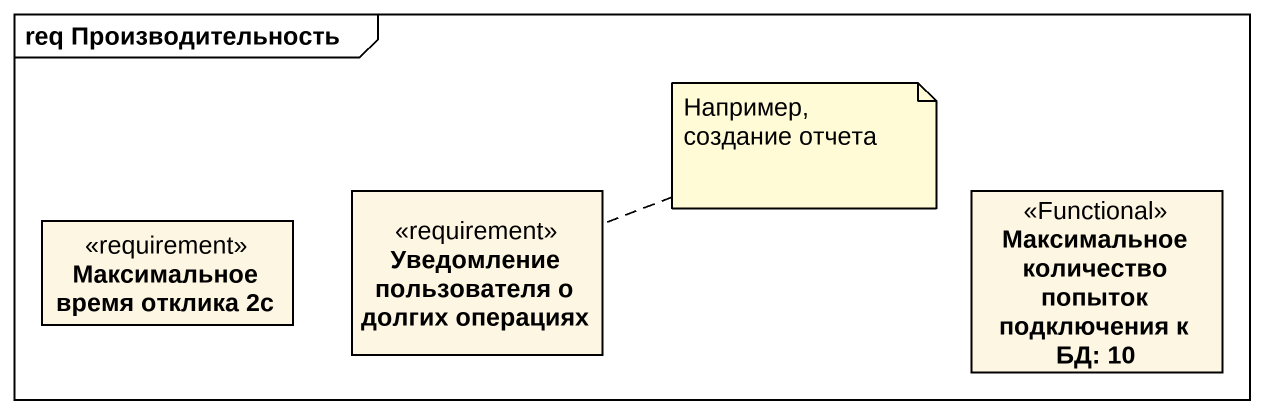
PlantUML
@startuml
mainframe req Производительность
hide circle
hide empty members
class "Максимальное время отклика 2с" as Максимальное_время_отклика <<requirement>>
class "Уведомление пользователя о долгих операциях" as Уведомление_пользователя_о <<requirement>>
class "Максимальное количество попыток подключения к БД: 10" as Максимальное_количество <<Functional>>
note right of Уведомление_пользователя_о : Например, создание отчета
@enduml
